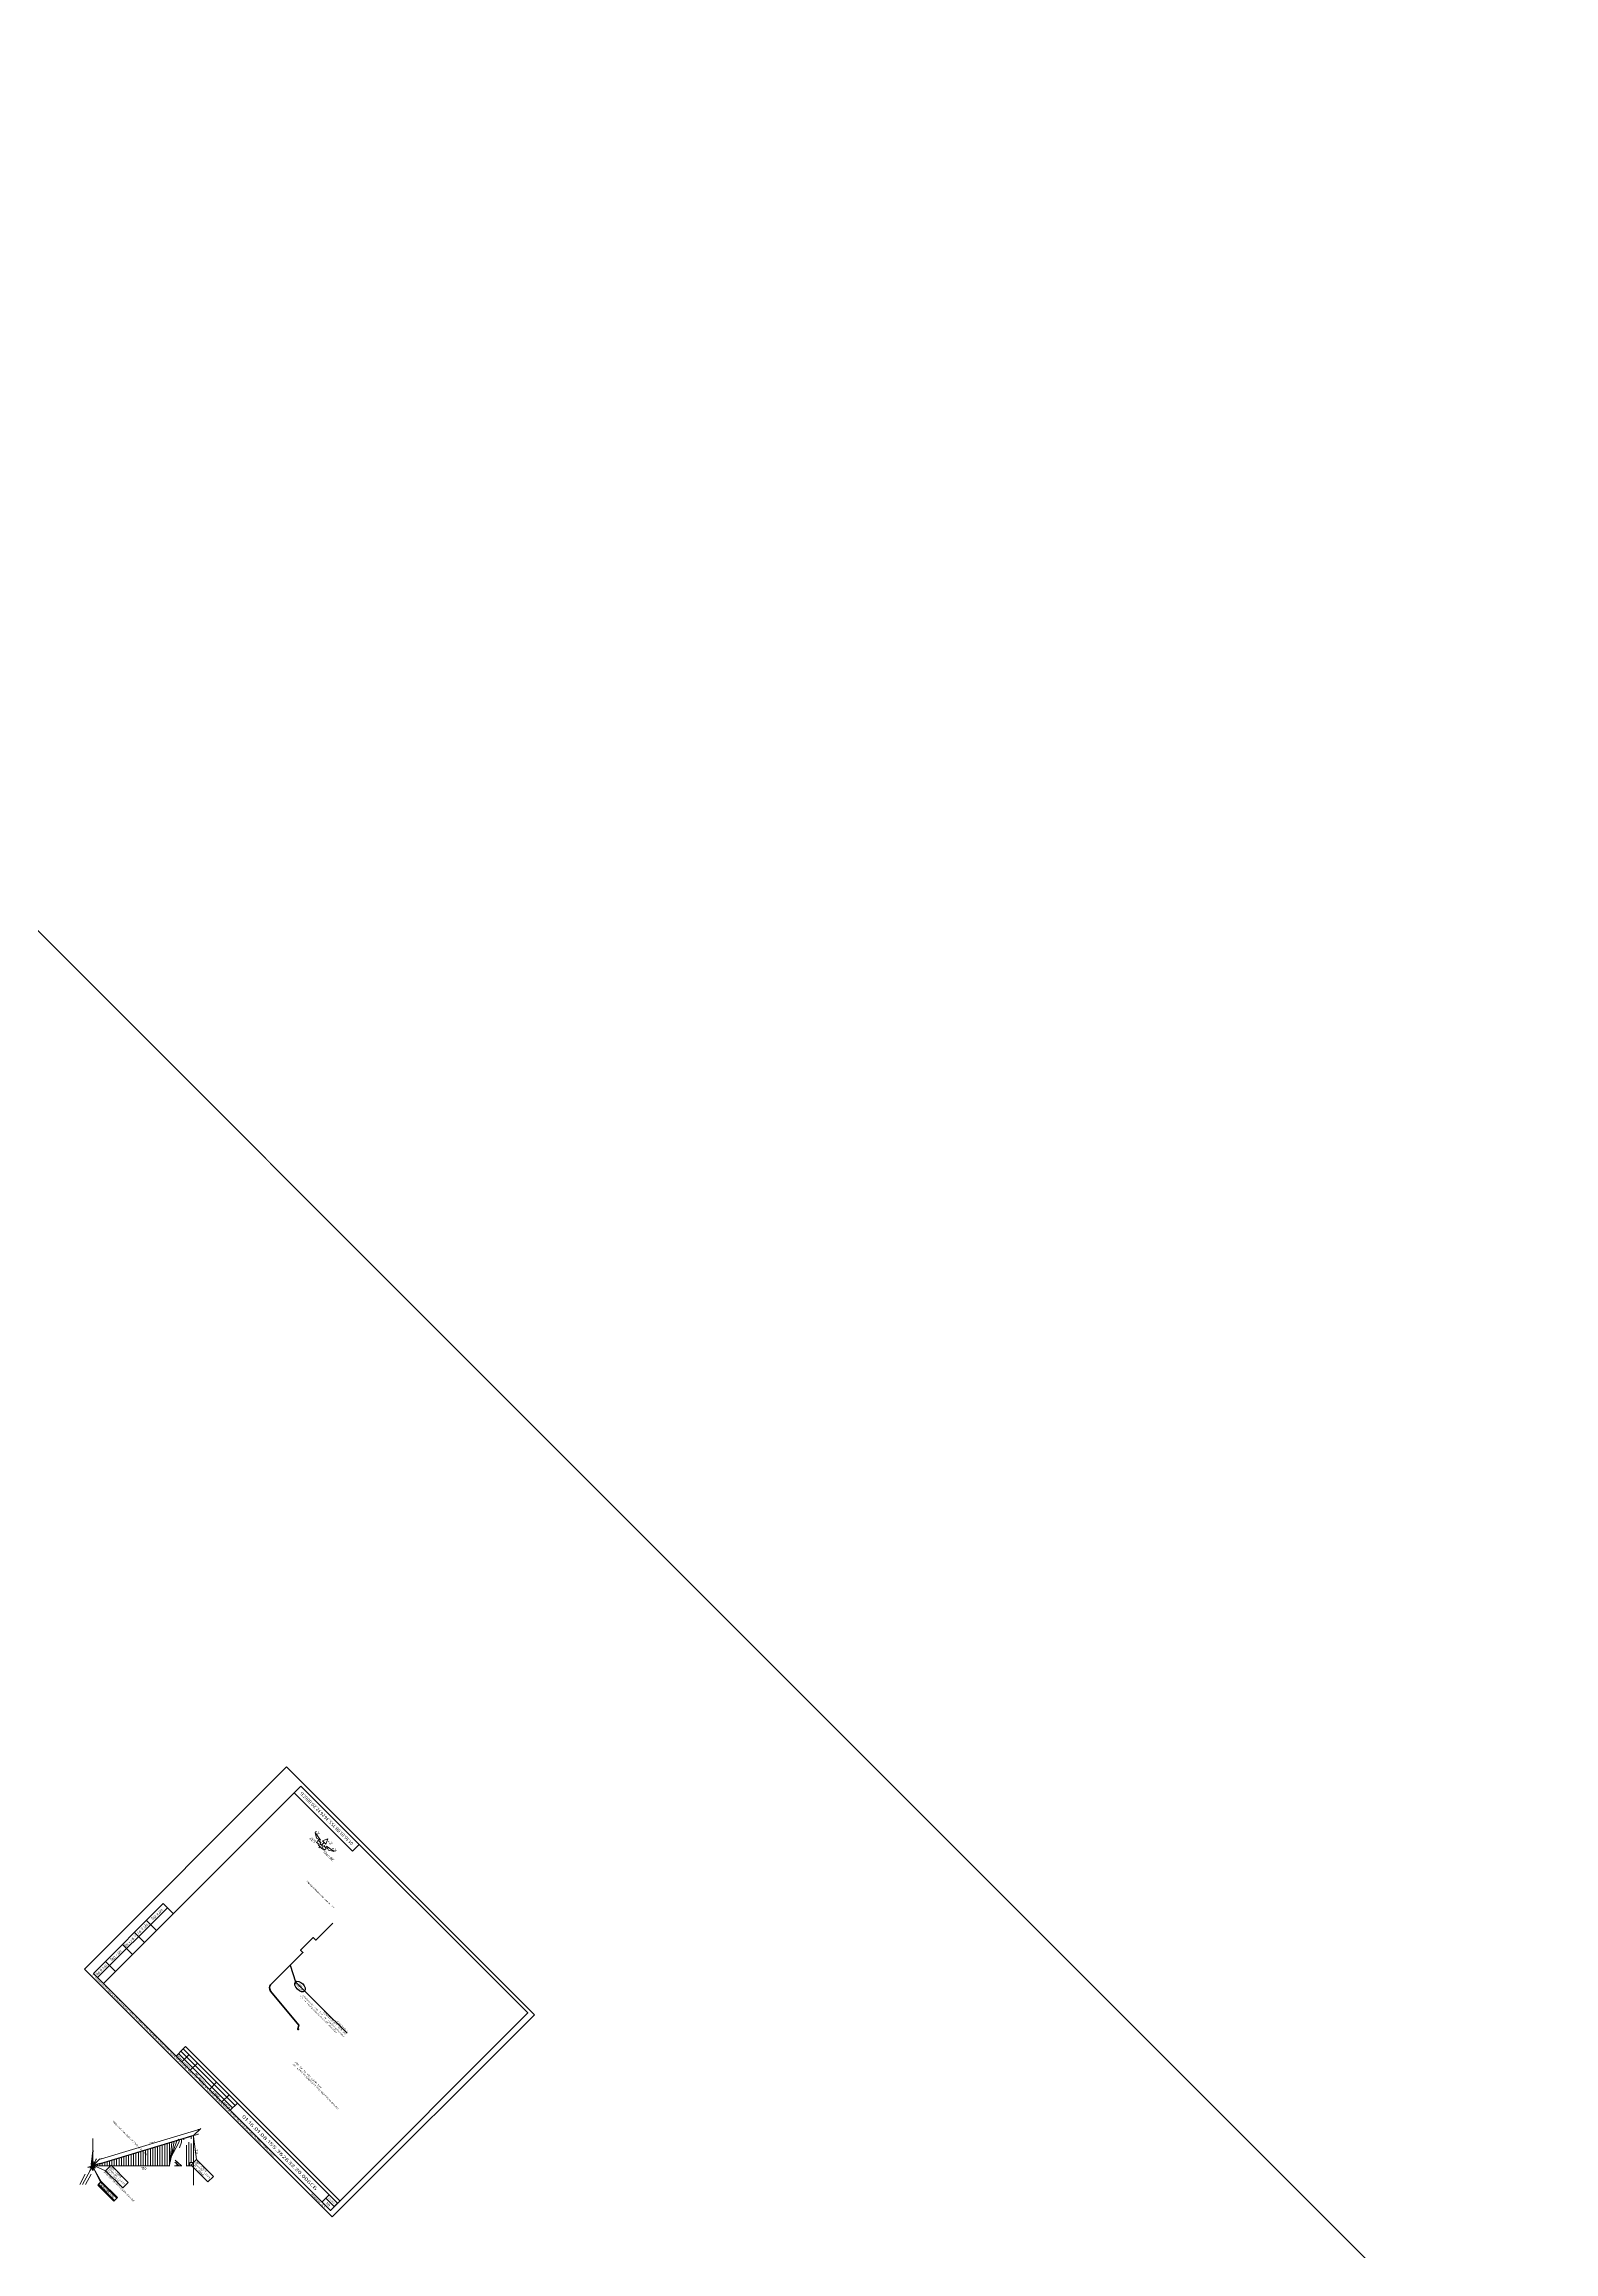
# Model space of a CAD drawing. Header units: millimetres. Extents: x -1501 to 8157, y -8271 to 1386.
# Drawn here: x 6877 to 8157, y -7181 to -5310 of the extents above; entities that cross this region are included whole.
import ezdxf
from ezdxf import colors
from ezdxf.entities.mleader import LeaderData, LeaderLine
from ezdxf.enums import TextEntityAlignment as Align
from ezdxf.math import Vec2, Vec3

# ---------------------------------------------------------------- set-up
doc = ezdxf.new("R2010")
doc.units = ezdxf.units.MM
doc.header["$MEASUREMENT"] = 0
for name, color, linetype, lineweight in [('--TEXT--', 7, 'Continuous', 25), ('OFORMLENIE', 7, 'Continuous', 25), ('подложка', 253, 'Continuous', 13), ('СН', 1, 'Continuous', 50)]:
    doc.layers.add(name, color=color, linetype=linetype, lineweight=lineweight)
doc.layers.add('непечат', color=2, linetype='Continuous', plot=False)
doc.layers.add('Построение', color=7, linetype='Continuous')
doc.styles.add('GOST 2.304', font='CS_Gost2304.shx')
doc.styles.add('GOST_2.304', font='CS_Gost2304.shx', dxfattribs={"height": 2.5})
doc.styles.add('GOST_2.304_07', font='CS_Gost2304.shx', dxfattribs={"width": 0.7})
doc.styles.add('GOST_2.304_09', font='CS_Gost2304.shx', dxfattribs={"width": 0.9})
doc.styles.add('Style-CS_Gost2304', font='CS_Gost2304.shx')
doc.styles.add('TNR_30', font='times.ttf', dxfattribs={"height": 3})

# ---------------------------------------------------------------- blocks, each defined once
blk = doc.blocks.new('TerminatorOpen_0.4')
at = {"color": 0, "linetype": 'ByBlock', "lineweight": -2}
for q in [(-1, 0.2), (-1, 0), (-1, -0.2)]:
    blk.add_line((0, 0), q, dxfattribs=at)
blk = doc.blocks.new('*U13')
at = {"layer": 'СН'}
blk.add_hatch(color=256, dxfattribs=at).paths.add_polyline_path([(0.5, 0, 1), (-0.5, 0, 1)])
blk.add_circle((0, 0), 0.5, dxfattribs=at)
blk = doc.blocks.new('_DotSmall')
at = {"color": 0, "linetype": 'ByBlock', "const_width": 0.5}
blk.add_lwpolyline([(-0.0625, 0, 1), (0.0625, 0, 1)], format="xyb", close=True, dxfattribs=at)
blk = doc.blocks.new('*U22')
at = {"color": 0, "linetype": 'ByBlock', "lineweight": -2}
blk.add_lwpolyline([(297, 420), (0, 420), (0, 0), (297, 0)], close=True, dxfattribs=at)
at = {"color": 0, "linetype": 'ByBlock', "lineweight": 50}
blk.add_lwpolyline([(20, 415), (292, 415), (292, 5), (20, 5)], close=True, dxfattribs=at)
at = {"color": 0, "linetype": 'ByBlock', "lineweight": -2, "style": 'GOST_2.304'}
blk.add_text('Формат А3', height=2.5, dxfattribs=at).set_placement((287, 2.5), align=Align.MIDDLE_RIGHT)
at = {"color": 0, "linetype": 'ByBlock', "lineweight": -2, "insert": (8, 2.5), "char_height": 2.5, "attachment_point": 4, "style": 'GOST_2.304'}
blk.add_mtext('C:\\\\Users\\\\GrigoryAO\\\\Desktop\\\\03-23-01\\\\4550.70.ВП00.008.0155.362632.20.006 ТОП-12, ТКМ-12\\\\4550.70.ВП00.008.0155.362632.20.006СБ.Л00.РЕВ0.DWG', dxfattribs=at)
at = {"color": 0, "linetype": 'ByBlock', "lineweight": -2, "style": 'TNR_30'}
blk.add_attdef('ВЕРХНИЙ_НОМЕР_ЛИСТА', text='', height=3, dxfattribs=at).set_placement((287, 410), align=Align.MIDDLE_CENTER)
blk = doc.blocks.new('ST_Left')
at = {"color": 0, "linetype": 'ByBlock', "lineweight": 50}
for p, q in [((8, 150), (8, 5)), ((20, 150), (8, 150)), ((13, 5), (13, 150)), ((8, 115), (20, 115)), ((8, 90), (20, 90)), ((20, 65), (8, 65)), ((20, 30), (8, 30)), ((8, 5), (20, 5))]:
    blk.add_line(p, q, dxfattribs=at)
at = {"color": 0, "linetype": 'ByBlock', "lineweight": -2, "style": 'GOST_2.304'}
for s, p in [('Подп. и дата', (10.5, 132.5)), ('Инв. № дубл.', (10.5, 102.5)), ('Вза м. инв. №', (10.5, 77.5)), ('Подп. и дата', (10.5, 47.5)), ('Инв. № подл.', (10.5, 17.5))]:
    blk.add_text(s, height=2.5, rotation=90, dxfattribs=at).set_placement(p, align=Align.MIDDLE_CENTER)
at = {"color": 0, "linetype": 'ByBlock', "lineweight": -2, "style": 'GOST_2.304', "flags": 8}
for tag, p in [('ДУБЛ_ДАТА', (16.5, 141.25)), ('НОМЕР_ДУБЛ', (16.5, 102.5)), ('ВЗАМ_ИНВ', (16.5, 77.5)), ('ИНВ_ДАТА', (16.5, 56.25)), ('ИНВ_НОМЕР', (16.5, 17.5))]:
    blk.add_attdef(tag, text='', height=2.5, rotation=90, dxfattribs=at).set_placement(p, align=Align.MIDDLE_CENTER)
blk = doc.blocks.new('ST_2a_dyn')
at = {"color": 0, "linetype": 'ByBlock', "lineweight": 50, "extrusion": (0, 1, 0)}
for p, q in [((-185, 15), (0, 15)), ((-185, 5), (-120, 5)), ((-185, 0), (0, 0)), ((-10, 8), (0, 8))]:
    blk.add_line(p, q, dxfattribs=at)
at = {"color": 0, "linetype": 'ByBlock', "lineweight": 50, "extrusion": (1, 0, 0)}
for p, q in [((-185, 0), (-185, 15)), ((-178, 15), (-178, 0)), ((-168, 15), (-168, 0)), ((-145, 15), (-145, 0)), ((-130, 15), (-130, 0)), ((-120, 0), (-120, 15)), ((-10, 0), (-10, 15))]:
    blk.add_line(p, q, dxfattribs=at)
at = {"color": 0, "linetype": 'ByBlock', "lineweight": -2, "extrusion": (0, 1, 0)}
blk.add_line((-185, 10), (-120, 10), dxfattribs=at)
at = {"color": 0, "linetype": 'ByBlock', "lineweight": 50}
blk.add_line((0, 15), (0, 0), dxfattribs=at)
at = {"color": 0, "linetype": 'ByBlock', "lineweight": -2, "width": 0.9}
for s, style, p in [('Изм.', 'GOST_2.304', (-181.5, 2.5)), ('№ докум.', 'GOST_2.304_09', (-156.5, 2.5))]:
    blk.add_text(s, height=2.5, dxfattribs=dict(at, style=style)).set_placement(p, align=Align.MIDDLE_CENTER)
at = {"color": 0, "linetype": 'ByBlock', "lineweight": -2, "style": 'GOST_2.304'}
for s, p in [('Лист', (-173, 2.5)), ('Подп.', (-137.5, 2.5)), ('Дата', (-125, 2.5)), ('Лист', (-5, 11.5))]:
    blk.add_text(s, height=2.5, dxfattribs=at).set_placement(p, align=Align.MIDDLE_CENTER)
at = {"color": 0, "linetype": 'ByBlock', "lineweight": -2}
for tag, height, style, flags, p in [('ИЗМ_2', 2.5, 'GOST_2.304', 12, (-181.5, 12.5)), ('ИЗМ_1', 2.5, 'GOST_2.304', 12, (-181.5, 7.5)), ('ЛИСТ_2', 2.5, 'GOST_2.304', 12, (-173, 12.5)), ('ЛИСТ_1', 2.5, 'GOST_2.304', 12, (-173, 7.5)), ('N_ДОК_2', 2.5, 'GOST_2.304_09', 12, (-156.5, 12.5)), ('N_ДОК_1', 2.5, 'GOST_2.304_09', 12, (-156.5, 7.5)), ('ШИФР', 5, 'GOST_2.304', 4, (-65, 7.5)), ('LIST', 3.5, 'GOST_2.304', 4, (-5, 4))]:
    blk.add_attdef(tag, text='', height=height, dxfattribs=dict(at, style=style, flags=flags)).set_placement(p, align=Align.MIDDLE_CENTER)
at = {"color": 0, "linetype": 'ByBlock', "lineweight": -2, "style": 'GOST_2.304_07', "width": 0.7, "flags": 12}
for tag, p in [('ДАТА_2', (-125, 12.5)), ('ДАТА_1', (-125, 7.5))]:
    blk.add_attdef(tag, text='', height=2.5, dxfattribs=at).set_placement(p, align=Align.MIDDLE_CENTER)
blk = doc.blocks.new('ST_Top')
at = {"color": 0, "linetype": 'ByBlock', "lineweight": 50}
blk.add_line((70, 0), (70, -14), dxfattribs=at)
at = {"color": 0, "linetype": 'ByBlock', "lineweight": 50, "extrusion": (0, 1, 0)}
blk.add_line((0, -14), (70, -14), dxfattribs=at)
at = {"color": 0, "linetype": 'ByBlock', "lineweight": -2, "style": 'GOST_2.304', "width": 0.7, "flags": 4}
blk.add_attdef('ШИФР', text='', height=5, rotation=180, dxfattribs=at).set_placement((35, -7), align=Align.MIDDLE_CENTER)

msp = doc.modelspace()

# ---------------------------------------------------------------- hatches: boundary and pattern name
at = {"layer": 'подложка', "extrusion": (0.287348, -0.957826, 1.38778e-16)}
h = msp.add_hatch(color=252, dxfattribs=at)
edge = h.paths.add_edge_path()
edge.add_ellipse((4666.4, 201.3), major_axis=(0.57, -1.12), ratio=0.512912, start_angle=0, end_angle=360)
at = {"layer": 'подложка', "extrusion": (1, 3.92523e-17, 1.17757e-16)}
for points in [[(-7107, 322.5), (-7108.4, 328.2), (-7109.8, 322.5)], [(-7107, 387.2), (-7108.4, 392.9), (-7109.8, 387.2)]]:
    msp.add_hatch(color=252, dxfattribs=at).paths.add_polyline_path(points)
h = msp.add_hatch(color=252, dxfattribs=at)
edge = h.paths.add_edge_path()
edge.add_arc((-7108.4, 268.8), 1, -90, 270)
h = msp.add_hatch(color=252, dxfattribs=at)
edge = h.paths.add_edge_path()
edge.add_arc((-7108.4, 306.2), 1, -90, 270)
h = msp.add_hatch(color=252, dxfattribs=at)
edge = h.paths.add_edge_path()
edge.add_arc((-7108.4, 423.3), 1, -90, 270)
at = {"layer": 'подложка', "extrusion": (0.287348, -0.957826, 1.38778e-16)}
h = msp.add_hatch(color=252, dxfattribs=at)
edge = h.paths.add_edge_path()
edge.add_ellipse((4590, 256.2), major_axis=(0.57, -1.12), ratio=0.512912, start_angle=0, end_angle=360)
at = {"layer": 'подложка', "extrusion": (0.287348, -0.957826, -2.77556e-17)}
msp.add_hatch(color=252, dxfattribs=at).paths.add_polyline_path([(4632.2, 227.3), (4627.5, 229.2), (4632.2, 224.5)])
at = {"layer": 'Построение', "linetype": 'Continuous', "lineweight": 30, "extrusion": (-1, -3.92523e-17, -1.17757e-16)}
h = msp.add_hatch(color=256, dxfattribs=at)
edge = h.paths.add_edge_path()
edge.add_arc((7108.4, 362.5), 1.99, 90, 450)
h = msp.add_hatch(color=256, dxfattribs=at)
edge = h.paths.add_edge_path()
edge.add_arc((7108.4, 348.6), 1, 90, 450)
at = {"layer": 'Построение', "linetype": 'Continuous', "lineweight": 30, "extrusion": (1, 3.92523e-17, 1.17757e-16)}
h = msp.add_hatch(color=256, dxfattribs=at)
edge = h.paths.add_edge_path()
edge.add_arc((-7108.4, 376.5), 1, -90, 270)

# ---------------------------------------------------------------- linework, layer by layer
at = {"layer": '--TEXT--', "extrusion": (-0.57735, -0.57735, 0.57735)}
msp.add_line((6916.8, -7107.2, 423.5), (6918.2, -7095.2, 436.8), dxfattribs=at)
msp.add_circle((9934.9, 168.2), 5.51, dxfattribs=at)
at = {"layer": 'OFORMLENIE', "extrusion": (-0.57735, -0.57735, 0.57735)}
for q in [(6994.6, -7009.1, -14.5), (7127.5, -7137.9, -10.4)]:
    msp.add_line((6996.7, -7007.1, -10.4), q, dxfattribs=at)
at = {"layer": 'непечат', "color": 3, "extrusion": (-0.57735, -0.57735, 0.57735)}
msp.add_lwpolyline([(-1387.9, 992.3), (10962.3, 992.3), (10962.3, -1271.9), (-1387.9, -1271.9)], close=True, dxfattribs=at)
at = {"layer": 'подложка', "color": 252, "extrusion": (-0.57735, -0.57735, 0.57735)}
for p, q in [((7111.8, -6836.6, 266.8), (7107.3, -6834.3, 264.6)), ((7111.8, -6836.6, 266.8), (7109.3, -6831.6, 269.3)), ((7109.5, -6838.9, 262.2), (7110.7, -6837.7, 264.5)), ((7111.8, -6836.6, 266.8), (7114.2, -6834.2, 271.5)), ((7111.8, -6836.6, 266.8), (7114.1, -6841.1, 264.6)), ((7111.8, -6836.6, 266.8), (7116.8, -6839.1, 269.3)), ((6983.7, -7103.5, 202.2), (6989.2, -7087, 196.7)), ((6983.9, -7101.9, 204), (6991.2, -7088.1, 196.7)), ((6991.4, -7093.2, 198.5), (6993.2, -7088.2, 196.7)), ((7003.3, -7083.4, 188), (7006, -7103, 171)), ((7003.4, -7108.4, 188.7), (7003.4, -7082.7, 188.7)), ((6983.4, -7108.4, 196.7), (6917.9, -7108.4, 196.7)), ((6918, -7107.8, 424.1), (6928.7, -7112.5, 430.1)), ((6918.7, -7110.2, 406.8), (6924.6, -7122.3, 400.5)), ((6918.7, -7110.2, 406.8), (6924.6, -7122.3, 400.5)), ((6919, -7110.5, 361.6), (6925.2, -7121.6, 356.7)), ((6919, -7110.5, 361.6), (6925.2, -7121.6, 356.7)), ((6987.2, -7108.4, 196.7), (6993.6, -7108.4, 196.7)), ((6991.2, -7108.4, 196.7), (6987.5, -7105.1, 200.3)), ((6993.2, -7108.4, 196.7), (6987.7, -7103.5, 202.2)), ((6989.2, -7108.4, 196.7), (6989.2, -7104.9, 196.7)), ((6997.1, -7108.4, 196.7), (7003.4, -7108.4, 196.7))]:
    msp.add_line(p, q, dxfattribs=at)
at = {"layer": 'подложка', "color": 252, "extrusion": (-0.287348, 0.957826, -8.32667e-17)}
for p, q in [((7003.4, -7082.7, 196.7), (6917.9, -7108.4, 196.7)), ((6917.9, -7108.4, 196.7), (6917.9, -7108.4, 260.8))]:
    msp.add_line(p, q, dxfattribs=at)
at = {"layer": 'подложка', "color": 252, "extrusion": (-1, 5.55112e-17, -5.55112e-17)}
for p, q in [((6917.9, -7108.4, 260.8), (6917.9, -7085.1, 260.8)), ((6917.9, -7108.4, 423.3), (6917.9, -7085.1, 423.3)), ((6917.9, -7086.4, 263.3), (6917.9, -7086.4, 420.8)), ((6917.9, -7108.4, 372.5), (6917.9, -7092.1, 372.5)), ((6917.9, -7108.4, 423.3), (6917.9, -7092.1, 423.3)), ((6917.9, -7108.4, 354.6), (6917.9, -7092.1, 354.6)), ((6917.9, -7108.4, 370.5), (6917.9, -7092.1, 370.5)), ((6917.9, -7108.4, 306.2), (6917.9, -7092.1, 306.2)), ((6917.9, -7108.4, 352.6), (6917.9, -7092.1, 352.6)), ((6917.9, -7108.4, 260.8), (6917.9, -7092.1, 260.8)), ((6917.9, -7108.4, 306.2), (6917.9, -7092.1, 306.2)), ((6917.9, -7093.4, 375), (6917.9, -7093.4, 420.8)), ((6917.9, -7093.4, 357.1), (6917.9, -7093.4, 368)), ((6917.9, -7093.4, 308.7), (6917.9, -7093.4, 350.1)), ((6917.9, -7093.4, 263.3), (6917.9, -7093.4, 303.7)), ((6917.9, -7108.4, 407.7), (6917.9, -7099.1, 407.7)), ((6917.9, -7108.4, 423.3), (6917.9, -7099.1, 423.3)), ((6917.9, -7100.4, 410.2), (6917.9, -7100.4, 420.8)), ((7003.4, -7108.4, 188.7), (7003.4, -7124.6, 188.7)), ((7003.4, -7108.4, 196.7), (7003.4, -7124.6, 196.7)), ((7003.4, -7123.4, 191.2), (7003.4, -7123.4, 194.2))]:
    msp.add_line(p, q, dxfattribs=at)
at = {"layer": 'подложка', "color": 252, "extrusion": (0.558827, 0.167648, 0.812162)}
for p, q in [((6997.2, -7084.6, 198.8), (6924.1, -7106.5, 253.7)), ((6997.2, -7084.6, 203.8), (6924.1, -7106.5, 258.7))]:
    msp.add_line(p, q, dxfattribs=at)
at = {"layer": 'подложка', "color": 252, "extrusion": (0.441626, -0.863548, 0.243416)}
for p, q in [((6925.3, -7102.3, 268.9), (7007, -7077.8, 207.6)), ((7003.4, -7082.7, 196.7), (7009.5, -7076.7, 207.2)), ((6917.9, -7108.4, 260.8), (6923.9, -7102.3, 271.3))]:
    msp.add_line(p, q, dxfattribs=at)
at = {"layer": 'подложка', "color": 252}
for p, q in [((6970.8, -7108.4, 196.7), (6970.8, -7092.5, 196.7)), ((6972.3, -7092.1, 196.7), (6972.3, -7092.1, 214.1)), ((6972.3, -7092.1, 214.1), (6972.3, -7092.1, 215.5)), ((6972.9, -7108.4, 196.7), (6972.9, -7091.9, 196.7)), ((6974.3, -7091.5, 196.7), (6974.3, -7091.5, 212.9)), ((6974.3, -7091.5, 212.9), (6974.3, -7091.5, 214.1)), ((6974.9, -7108.4, 196.7), (6974.9, -7091.3, 196.7)), ((6976.2, -7090.9, 196.7), (6976.2, -7090.9, 211.6)), ((6976.2, -7090.9, 211.6), (6976.2, -7090.9, 212.6)), ((6976.9, -7108.4, 196.7), (6976.9, -7090.7, 196.7)), ((6978.2, -7090.3, 196.7), (6978.2, -7090.3, 210.3)), ((6978.2, -7090.3, 210.3), (6978.2, -7090.3, 211.2)), ((6979, -7108.4, 196.7), (6979, -7090.1, 196.7)), ((6980.1, -7089.7, 196.7), (6980.1, -7089.7, 207.5)), ((6980.1, -7089.7, 207.5), (6980.1, -7089.7, 209.7)), ((6981, -7108.4, 196.7), (6981, -7089.4, 196.7)), ((6982, -7089.1, 196.7), (6982, -7089.1, 206.3)), ((6982, -7089.1, 206.3), (6982, -7089.1, 208.2)), ((6983.1, -7108.4, 196.7), (6983.1, -7088.8, 196.7)), ((6983.3, -7106.8, 198.5), (6985.1, -7088.2, 196.7)), ((6983.5, -7105.1, 200.3), (6987.1, -7087.6, 196.7)), ((6984, -7088.6, 196.7), (6984, -7088.6, 205.2)), ((6984, -7088.6, 205.2), (6984, -7088.6, 206.8)), ((6985.9, -7088, 196.7), (6985.9, -7088, 204.6)), ((6985.9, -7088, 204.6), (6985.9, -7088, 205.3)), ((6987.9, -7087.4, 196.7), (6987.9, -7087.4, 203.8)), ((6989.8, -7086.8, 196.7), (6990.8, -7085.8, 201.5)), ((6991.2, -7088.1, 196.7), (6991.2, -7086.4, 196.7)), ((6991.8, -7086.2, 196.7), (6991.8, -7086.2, 200.9)), ((6993.2, -7088.2, 196.7), (6993.2, -7085.8, 196.7)), ((6993.7, -7085.6, 196.7), (6993.7, -7085.6, 199.5)), ((6995.3, -7086.3, 196.7), (6995.3, -7085.2, 196.7)), ((6995.6, -7085.1, 196.7), (6995.6, -7085.1, 198)), ((6997.3, -7105.8, 196.7), (6997.3, -7090.7, 196.7)), ((6999.4, -7084.3, 196.7), (6999.4, -7083.9, 196.7)), ((6999.4, -7103.8, 196.7), (6999.4, -7088.3, 196.7)), ((6999.5, -7083.9, 196.7), (6999.5, -7083.9, 197.1)), ((7001.4, -7085.3, 196.7), (7001.4, -7083.3, 196.7)), ((7001.4, -7101.8, 196.7), (7001.4, -7089.3, 196.7)), ((7003.4, -7082.7, 196.7), (7003.4, -7108.4, 196.7)), ((7003.4, -7082.7, 196.7), (7003.4, -7108.4, 196.7)), ((6919.8, -7107.8, 199.7), (6919.8, -7107.8, 255.3)), ((6919.9, -7108.4, 196.7), (6919.9, -7107.8, 196.7)), ((6921.8, -7107.2, 196.7), (6921.8, -7107.2, 253.5)), ((6921.9, -7108.4, 196.7), (6921.9, -7107.2, 196.7)), ((6923.7, -7106.6, 196.7), (6923.7, -7106.6, 253.6)), ((6924, -7108.4, 196.7), (6924, -7106.6, 196.7)), ((6925.7, -7106.1, 196.7), (6925.7, -7106.1, 250.5)), ((6926, -7108.4, 196.7), (6926, -7105.9, 196.7)), ((6927.6, -7105.5, 196.7), (6927.6, -7105.5, 249.1)), ((6928.1, -7108.4, 196.7), (6928.1, -7105.3, 196.7)), ((6929.5, -7104.9, 196.7), (6929.5, -7104.9, 247.6)), ((6930.1, -7108.4, 196.7), (6930.1, -7104.7, 196.7)), ((6931.5, -7104.3, 196.7), (6931.5, -7104.3, 246.1)), ((6932.1, -7108.4, 196.7), (6932.1, -7104.1, 196.7)), ((6933.4, -7103.7, 196.7), (6933.4, -7103.7, 244.7)), ((6934.2, -7108.4, 196.7), (6934.2, -7103.5, 196.7)), ((6935.4, -7103.1, 196.7), (6935.4, -7103.1, 243.2)), ((6936.2, -7108.4, 196.7), (6936.2, -7102.9, 196.7)), ((6937.3, -7102.6, 196.7), (6937.3, -7102.6, 241.8)), ((6938.2, -7108.4, 196.7), (6938.2, -7102.3, 196.7)), ((6939.3, -7102, 196.7), (6939.3, -7102, 240.3)), ((6940.3, -7108.4, 196.7), (6940.3, -7101.7, 196.7)), ((6941.2, -7101.4, 196.7), (6941.2, -7101.4, 238.9)), ((6942.3, -7108.4, 196.7), (6942.3, -7101.1, 196.7)), ((6943.2, -7100.8, 196.7), (6943.2, -7100.8, 237.4)), ((6944.4, -7108.4, 196.7), (6944.4, -7100.4, 196.7)), ((6945.1, -7100.2, 196.7), (6945.1, -7100.2, 235.9)), ((6946.4, -7108.4, 196.7), (6946.4, -7099.8, 196.7)), ((6947, -7099.6, 196.7), (6947, -7099.6, 234.5)), ((6948.4, -7108.4, 196.7), (6948.4, -7099.2, 196.7)), ((6949, -7099.1, 196.7), (6949, -7099.1, 233)), ((6950.5, -7108.4, 196.7), (6950.5, -7098.6, 196.7)), ((6950.9, -7098.5, 196.7), (6950.9, -7098.5, 231.6)), ((6952.5, -7108.4, 196.7), (6952.5, -7098, 196.7)), ((6952.9, -7097.9, 196.7), (6952.9, -7097.9, 230.1)), ((6954.5, -7108.4, 196.7), (6954.5, -7097.4, 196.7)), ((6954.8, -7097.3, 196.7), (6954.8, -7097.3, 228.7)), ((6956.6, -7108.4, 196.7), (6956.6, -7096.8, 196.7)), ((6956.8, -7096.7, 196.7), (6956.8, -7096.7, 227.2)), ((6958.6, -7108.4, 196.7), (6958.6, -7096.2, 196.7)), ((6958.7, -7096.1, 196.7), (6958.7, -7096.1, 225.7)), ((6960.7, -7095.6, 196.7), (6960.7, -7095.6, 224.3)), ((6960.7, -7108.4, 196.7), (6960.7, -7095.6, 196.7)), ((6962.6, -7095, 196.7), (6962.6, -7095, 222.8)), ((6962.7, -7108.4, 196.7), (6962.7, -7094.9, 196.7)), ((6964.5, -7094.4, 196.7), (6964.5, -7094.4, 221.4)), ((6964.7, -7108.4, 196.7), (6964.7, -7094.3, 196.7)), ((6966.5, -7093.8, 196.7), (6966.5, -7093.8, 219.9)), ((6966.8, -7108.4, 196.7), (6966.8, -7093.7, 196.7)), ((6968.4, -7093.2, 196.7), (6968.4, -7093.2, 218.4)), ((6968.8, -7108.4, 196.7), (6968.8, -7093.1, 196.7)), ((6970.4, -7092.6, 196.7), (6970.4, -7092.6, 215.4)), ((6970.4, -7092.6, 215.4), (6970.4, -7092.6, 217)), ((6993.2, -7108.4, 196.7), (6987.7, -7103.5, 202.2)), ((6997.3, -7108.4, 196.7), (6997.3, -7105.8, 196.7)), ((6999.4, -7108.4, 196.7), (6999.4, -7103.8, 196.7)), ((7003.4, -7105.4, 196.7), (7000.4, -7105.4, 196.7)), ((7000.4, -7105.4, 196.7), (7000.4, -7108.4, 196.7)), ((7000.4, -7108.4, 196.7), (7003.4, -7108.4, 196.7)), ((7001.4, -7105.4, 196.7), (7001.4, -7101.8, 196.7)), ((7003.4, -7108.4, 196.7), (7003.4, -7105.4, 196.7)), ((6911.6, -7115.4, 431.3), (6906.9, -7124.2, 431.3)), ((6914.1, -7115.4, 431.3), (6909.4, -7124.2, 431.3)), ((6916.5, -7115.4, 431.3), (6911.8, -7124.2, 431.3))]:
    msp.add_line(p, q, dxfattribs=at)
at = {"layer": 'подложка', "color": 252, "extrusion": (0.287348, -0.957826, 4.19109e-15)}
for p, q in [((6999.7, -7083.8, 201.8), (6998.4, -7084.2, 203)), ((7001.1, -7083.4, 200.6), (6999.7, -7083.8, 201.8)), ((7002.4, -7083, 199.3), (7001.1, -7083.4, 200.6)), ((7003.6, -7082.7, 197.8), (7002.4, -7083, 199.3)), ((7004.7, -7082.3, 196.3), (7003.6, -7082.7, 197.8)), ((7005.7, -7082.1, 194.6), (7004.7, -7082.3, 196.3)), ((7006.5, -7081.8, 192.7), (7005.7, -7082.1, 194.6)), ((7007.1, -7081.6, 190.8), (7006.5, -7081.8, 192.7)), ((7007.5, -7081.5, 188.7), (7007.1, -7081.6, 190.8))]:
    msp.add_line(p, q, dxfattribs=at)
at = {"layer": 'подложка', "color": 252, "extrusion": (0.287348, -0.957826, 7.21645e-16)}
for p, q in [((6914.2, -7109.5, 266.8), (6913.8, -7109.6, 268.8)), ((6914.8, -7109.3, 264.8), (6914.2, -7109.5, 266.8)), ((6915.6, -7109.1, 263), (6914.8, -7109.3, 264.8)), ((6916.6, -7108.8, 261.2), (6915.6, -7109.1, 263)), ((6917.7, -7108.4, 259.7), (6916.6, -7108.8, 261.2)), ((6918.9, -7108.1, 258.2), (6917.7, -7108.4, 259.7)), ((6920.2, -7107.7, 256.9), (6918.9, -7108.1, 258.2)), ((6921.6, -7107.3, 255.7), (6920.2, -7107.7, 256.9)), ((6922.9, -7106.9, 254.6), (6921.6, -7107.3, 255.7))]:
    msp.add_line(p, q, dxfattribs=at)
at = {"layer": 'подложка', "color": 252, "extrusion": (-0.880278, 0.474458, 2.48412e-14)}
for p, q in [((6916.5, -7110.9, 432.1), (6915.9, -7112.1, 433.7)), ((6917.2, -7109.7, 431), (6916.5, -7110.9, 432.1)), ((6918, -7108.2, 430.2), (6917.2, -7109.7, 431)), ((6919, -7106.4, 429.2), (6918, -7108.2, 430.2)), ((6919.9, -7104.7, 427.7), (6919, -7106.4, 429.2)), ((6920.6, -7103.2, 425.7), (6919.9, -7104.7, 427.7)), ((6921.2, -7102.3, 423.3), (6920.6, -7103.2, 425.7)), ((6915.1, -7113.5, 435.3), (6914.1, -7115.4, 436.6)), ((6915.9, -7112.1, 433.7), (6915.1, -7113.5, 435.3))]:
    msp.add_line(p, q, dxfattribs=at)
at = {"layer": 'подложка', "color": 252, "extrusion": (1, -5.55112e-17, 5.55112e-17)}
for p, q in [((6917.9, -7105.6, 268.8), (6917.9, -7105.6, 306.2)), ((6917.9, -7105.6, 306.2), (6917.9, -7105.6, 348.6)), ((6917.9, -7105.6, 376.5), (6917.9, -7105.6, 423.3)), ((6917.9, -7111.2, 268.8), (6917.9, -7111.2, 306.2)), ((6917.9, -7111.2, 306.2), (6917.9, -7111.2, 348.6)), ((6917.9, -7111.2, 376.5), (6917.9, -7111.2, 423.3))]:
    msp.add_line(p, q, dxfattribs=at)
at = {"layer": 'подложка', "color": 252, "extrusion": (0.287348, -0.957826, 8.32667e-17)}
for p, q in [((6917.9, -7108.4, 196.7), (6920.7, -7107.5, 196.7)), ((6920.7, -7107.5, 199.7), (6917.9, -7108.4, 199.7)), ((6917.9, -7108.4, 199.7), (6917.9, -7108.4, 196.7)), ((6920.7, -7107.5, 196.7), (6920.7, -7107.5, 199.7))]:
    msp.add_line(p, q, dxfattribs=at)
at = {"layer": 'подложка', "color": 252, "extrusion": (-5.55112e-17, -1, 5.55112e-17)}
msp.add_line((6917.9, -7108.4, 196.7), (6917.9, -7108.4, 260.8), dxfattribs=at)
at = {"layer": 'подложка', "color": 252, "extrusion": (0.287348, -0.957826, 1.41553e-15)}
for p, q in [((6922.6, -7107, 261), (6921.6, -7107.3, 265)), ((6921.6, -7107.3, 265), (6921.9, -7107.2, 268.8)), ((6925.2, -7106.2, 257.8), (6922.6, -7107, 261))]:
    msp.add_line(p, q, dxfattribs=at)
at = {"layer": 'подложка', "color": 252, "extrusion": (0.880278, -0.474458, 5.55112e-15)}
for p, q in [((6915.5, -7112.9, 428.3), (6914.1, -7115.4, 426)), ((6914.6, -7114.5, 423.3), (6915.8, -7112.3, 425.4)), ((6915.8, -7112.3, 425.4), (6915.5, -7112.9, 428.3))]:
    msp.add_line(p, q, dxfattribs=at)
at = {"layer": 'подложка', "color": 252, "extrusion": (1, -5.55112e-17, 5.55112e-17), "elevation": 6917.9, "flags": 128}
for points in [[(-7107.1, 323.2), (-7108.4, 328.2), (-7109.8, 322.5), (-7107, 322.5)], [(-7107, 322.5), (-7108.4, 328.2), (-7109.8, 322.5), (-7107.4, 322.5)], [(-7107.1, 388), (-7108.4, 392.9), (-7109.8, 387.2), (-7107, 387.2)], [(-7107, 387.2), (-7108.4, 392.9), (-7109.8, 387.2), (-7107.4, 387.2)]]:
    msp.add_lwpolyline(points, dxfattribs=at)
at = {"layer": 'подложка', "color": 252, "extrusion": (0.287348, -0.957826, 8.32667e-17), "elevation": 8796.4, "flags": 128}
for points in [[(4631.6, 227.6), (4627.5, 229.2), (4632.2, 224.5), (4632.2, 227.3)], [(4632.2, 227.3), (4627.5, 229.2), (4632.2, 224.5), (4632.2, 226.9)]]:
    msp.add_lwpolyline(points, dxfattribs=at)
at = {"layer": 'подложка', "color": 252, "extrusion": (0.880278, -0.474458, 5.55112e-17)}
msp.add_arc((-2983.1, 423.3, 9462.3), 7.97, 360, 90, dxfattribs=at)
at = {"layer": 'подложка', "color": 252, "extrusion": (-0.57735, -0.57735, 0.57735)}
msp.add_ellipse((7111.8, -6836.6, 266.8), major_axis=(-3.54, 3.54), ratio=0.57735, start_param=5.105088, end_param=10.602875, dxfattribs=at)
at = {"layer": 'подложка', "color": 252, "extrusion": (1, -5.55112e-17, 5.55112e-17)}
for points in [[(-7107, 322.5, 6917.9), (-7108.4, 328.2, 6917.9), (-7109.8, 322.5, 6917.9)], [(-7107, 387.2, 6917.9), (-7108.4, 392.9, 6917.9), (-7109.8, 387.2, 6917.9)]]:
    msp.add_solid(points, dxfattribs=at)
at = {"layer": 'подложка', "color": 252, "extrusion": (-0.287348, 0.957826, -2.77556e-17)}
msp.add_solid([(-4632.2, 227.3, -8796.4), (-4627.5, 229.2, -8796.4), (-4632.2, 224.5, -8796.4)], dxfattribs=at)
at = {"layer": 'подложка', "color": 252}
for points in [[(7106.4, -6825.7, 272.3), (7111, -6832.4, 270.2), (7107.7, -6830.7, 268.5)], [(7117.2, -6831.2, 277.6), (7112.7, -6832.8, 271.5), (7115.6, -6835.6, 271.5)], [(7122.7, -6842, 272.3), (7116, -6837.4, 270.2), (7117.7, -6840.7, 268.5)], [(6917.9, -7107, 322.5), (6917.9, -7108.4, 328.2), (6917.9, -7109.8, 322.5)], [(6917.9, -7107, 387.2), (6917.9, -7108.4, 392.9), (6917.9, -7109.8, 387.2)], [(6933.5, -7107.7, 439.6), (6948.1, -7122.4, 439.6), (6943.4, -7127.1, 430.1), (6928.7, -7112.5, 430.1)], [(6964.5, -7094.4, 227.3), (6960, -7095.8, 229.2), (6964.5, -7094.4, 224.5)], [(7006, -7103, 171.1), (7020.3, -7117.3, 171.1), (7015.6, -7122, 161.6), (7001.3, -7107.7, 161.6)], [(6924.7, -7122.2, 400.7), (6938.3, -7135.8, 400.7), (6935.8, -7138.3, 395.8), (6922.2, -7124.7, 395.8)], [(6925.2, -7121.5, 356.7), (6938.9, -7135.2, 356.7), (6936.4, -7137.7, 351.8), (6922.7, -7124, 351.8)]]:
    msp.add_3dface(points, dxfattribs=at)
at = {"layer": 'Построение', "linetype": 'Continuous', "lineweight": 30}
for p, q in [((6997.2, -7084.6, 201.3), (6924.1, -7106.5, 256.2)), ((6917.9, -7108.4, 268.8), (6917.9, -7108.4, 306.2)), ((6917.9, -7108.4, 306.2), (6917.9, -7108.4, 348.6)), ((6917.9, -7108.4, 376.5), (6917.9, -7108.4, 423.3))]:
    msp.add_line(p, q, dxfattribs=at)
at = {"layer": 'Построение', "linetype": 'Continuous', "lineweight": 30, "extrusion": (-5.55112e-17, 0, -1)}
msp.add_line((6920.4, -7109.9, 407.7), (6915.4, -7109.9, 407.7), dxfattribs=at)
at = {"layer": 'Построение', "linetype": 'Continuous', "lineweight": 30, "extrusion": (-1, 5.55112e-17, -5.55112e-17)}
for p, q in [((6917.9, -7104.4, 355.6), (6917.9, -7112.4, 369.5)), ((6917.9, -7108.6, 370.3), (6917.9, -7108.1, 370.8)), ((6917.9, -7108.1, 370.3), (6917.9, -7108.6, 370.8)), ((6917.9, -7108.6, 352.3), (6917.9, -7108.1, 352.8)), ((6917.9, -7108.1, 352.3), (6917.9, -7108.6, 352.8))]:
    msp.add_line(p, q, dxfattribs=at)
at = {"layer": 'Построение', "linetype": 'Continuous', "lineweight": 30, "extrusion": (1, -5.55112e-17, 5.55112e-17)}
for p, q in [((6917.9, -7104.4, 352.6), (6917.9, -7104.4, 350.6)), ((6917.9, -7104.4, 350.6), (6917.9, -7104.4, 348.6)), ((6917.9, -7104.4, 370.5), (6917.9, -7104.4, 368.5)), ((6917.9, -7104.4, 354.6), (6917.9, -7104.4, 356.6)), ((6917.9, -7104.4, 368.5), (6917.9, -7104.4, 356.6)), ((6917.9, -7104.4, 372.5), (6917.9, -7104.4, 374.5)), ((6917.9, -7104.4, 374.5), (6917.9, -7104.4, 376.5)), ((6917.9, -7112.4, 352.6), (6917.9, -7112.4, 350.6)), ((6917.9, -7112.4, 350.6), (6917.9, -7112.4, 348.6)), ((6917.9, -7112.4, 370.5), (6917.9, -7112.4, 368.5)), ((6917.9, -7112.4, 354.6), (6917.9, -7112.4, 356.6)), ((6917.9, -7112.4, 368.5), (6917.9, -7112.4, 356.6)), ((6917.9, -7112.4, 372.5), (6917.9, -7112.4, 374.5)), ((6917.9, -7112.4, 374.5), (6917.9, -7112.4, 376.5))]:
    msp.add_line(p, q, dxfattribs=at)
at = {"layer": 'Построение', "linetype": 'Continuous', "lineweight": 30, "extrusion": (-1, 5.55112e-17, -5.55112e-17), "elevation": -6917.9, "flags": 128}
msp.add_lwpolyline([(7105.4, 351.6), (7107.4, 348.6), (7109.4, 348.6), (7111.4, 351.6)], dxfattribs=at)
at = {"layer": 'Построение', "linetype": 'Continuous', "lineweight": 30, "extrusion": (1, -5.55112e-17, 5.55112e-17), "elevation": 6917.9, "flags": 128}
msp.add_lwpolyline([(-7105.4, 373.5), (-7107.4, 376.5), (-7109.4, 376.5), (-7111.4, 373.5)], dxfattribs=at)
at = {"layer": 'Построение', "linetype": 'Continuous', "lineweight": 30, "extrusion": (0.287348, -0.957826, 1.38778e-16)}
msp.add_arc((4657.3, 188.7, 8796.4), 15.5, 0.002, 54.308, dxfattribs=at)
at = {"layer": 'Построение', "linetype": 'Continuous', "lineweight": 30, "extrusion": (-0.287348, 0.957826, -1.11022e-16)}
msp.add_arc((-4599.1, 268.8, -8796.4), 15.5, 305.6943, 0.0003, dxfattribs=at)
at = {"layer": 'Построение', "linetype": 'Continuous', "lineweight": 30}
msp.add_ellipse((6917.9, -7112.4, 407.7), major_axis=(0, -5.5), ratio=0.363636, start_param=1.942965, end_param=4.34022, dxfattribs=at)
for points in [[(6917.9, -7104.4, 352.6), (6917.9, -7104.4, 351.6), (6917.9, -7112.4, 351.6), (6917.9, -7112.4, 352.6)], [(6917.9, -7104.4, 354.6), (6917.9, -7104.4, 355.6), (6917.9, -7112.4, 355.6), (6917.9, -7112.4, 354.6)], [(6917.9, -7104.4, 369.5), (6917.9, -7104.4, 370.5), (6917.9, -7112.4, 370.5), (6917.9, -7112.4, 369.5)], [(6917.9, -7104.4, 372.5), (6917.9, -7104.4, 373.5), (6917.9, -7112.4, 373.5), (6917.9, -7112.4, 372.5)], [(6917.9, -7109.9, 352.6), (6917.9, -7109.9, 354.6), (6917.9, -7106.9, 354.6), (6917.9, -7106.9, 352.6)], [(6917.9, -7109.9, 370.5), (6917.9, -7109.9, 372.5), (6917.9, -7106.9, 372.5), (6917.9, -7106.9, 370.5)]]:
    msp.add_3dface(points, dxfattribs=at)
at = {"layer": 'СН', "extrusion": (-0.57735, -0.57735, 0.57735)}
msp.add_lwpolyline([(9916.5, 268.2), (9916.5, 232.8), (9913.5, 232.8), (9913.5, 206.4), (9916.3, 206.4), (9916.3, 139.3, 0.295916), (9920, 132.9), (9957.3, 126.6), (9959, 121.8)], format="xyb", dxfattribs=at)

# ---------------------------------------------------------------- block references
at = {"layer": 'OFORMLENIE', "extrusion": (-0.57735, -0.57735, 0.57735)}
for name in ['*U22', 'ST_Left']:
    msp.add_blockref(name, (9795.2, -37.7), dxfattribs=at)
ref = msp.add_blockref('ST_Top', (9815.2, 377.3), dxfattribs=at)
ref.add_attrib('ШИФР', '01.16.01.08.155.362632.20.006СБ', dxfattribs={"layer": '0', "color": 0, "linetype": 'ByBlock', "lineweight": -2, "extrusion": (-0.57735, -0.57735, 0.57735), "height": 5, "rotation": 180, "style": 'GOST_2.304', "width": 0.7}).set_placement((9850.2, 370.3), align=Align.MIDDLE_CENTER)
ref = msp.add_blockref('ST_2a_dyn', (10087.2, -32.7), dxfattribs=at)
ref.add_attrib('LIST', '18', dxfattribs={"layer": '0', "color": 0, "linetype": 'ByBlock', "lineweight": -2, "extrusion": (-0.57735, -0.57735, 0.57735), "height": 3.5, "style": 'GOST_2.304'}).set_placement((10082.2, -28.7), align=Align.MIDDLE_CENTER)
ref.add_attrib('ШИФР', '01.16.01.08.155.362632.20.006СБ', dxfattribs={"layer": '0', "color": 0, "linetype": 'ByBlock', "lineweight": -2, "extrusion": (-0.57735, -0.57735, 0.57735), "height": 5, "style": 'GOST_2.304'}).set_placement((10022.2, -25.2), align=Align.MIDDLE_CENTER)
at = {"layer": 'подложка', "color": 252, "extrusion": (-1, 5.55112e-17, -5.55112e-17), "xscale": 2.5, "yscale": 2.5, "zscale": 2.5}
for p, rotation in [((7086.4, 260.8, -6917.9), 269.9999999999999), ((7086.4, 423.3, -6917.9), 89.99999999999997), ((7093.4, 372.5, -6917.9), 269.9999999999999), ((7093.4, 423.3, -6917.9), 89.99999999999997), ((7093.4, 354.6, -6917.9), 269.9999999999999), ((7093.4, 370.5, -6917.9), 89.99999999999997), ((7093.4, 306.2, -6917.9), 269.9999999999999), ((7093.4, 352.6, -6917.9), 89.99999999999997), ((7093.4, 260.8, -6917.9), 269.9999999999999), ((7093.4, 306.2, -6917.9), 89.99999999999997), ((7100.4, 407.7, -6917.9), 269.9999999999999), ((7100.4, 423.3, -6917.9), 89.99999999999997), ((7123.4, 188.7, -7003.4), 269.9999999999999), ((7123.4, 196.7, -7003.4), 89.99999999999997)]:
    msp.add_blockref('TerminatorOpen_0.4', p, dxfattribs=dict(at, rotation=rotation))
at = {"layer": 'подложка', "color": 252, "extrusion": (0.441626, -0.863548, 0.243416)}
for p, xscale, yscale, zscale, rotation in [((3017.8, -2110.6, 9257), 2.500000000000002, 2.500000000000002, 2.500000000000002, 323.0207979544228), ((2930, -2044.5, 9257), 2.500000000000003, 2.500000000000003, 2.500000000000003, 143.0207979544229)]:
    msp.add_blockref('TerminatorOpen_0.4', p, dxfattribs=dict(at, xscale=xscale, yscale=yscale, zscale=zscale, rotation=rotation))
at = {"layer": 'СН', "extrusion": (-0.57735, -0.57735, 0.57735)}
msp.add_blockref('*U13', (9959.3, 121.9), dxfattribs=at)

# ---------------------------------------------------------------- texts
at = {"layer": '--TEXT--', "extrusion": (-0.57735, -0.57735, 0.57735), "style": 'GOST 2.304', "width": 0.9}
msp.add_text('%%C323,8', height=2.5, rotation=360, dxfattribs=at).set_placement((9930, 165.6))
at = {"layer": '--TEXT--', "extrusion": (-0.57735, -0.57735, 0.57735), "style": 'GOST 2.304'}
msp.add_text('IW', height=2.5, rotation=360, dxfattribs=at).set_placement((9932.8, 168.8))
at = {"layer": '--TEXT--', "extrusion": (-0.57735, -0.57735, 0.57735), "insert": (7100.1, -6866.3, 233.8), "char_height": 2.5, "width": 44.927, "attachment_point": 1, "text_direction": (0.707107, -0.707107, 0), "style": 'GOST 2.304'}
msp.add_mtext('Продолжение см.л. 17', dxfattribs=at)
at = {"layer": 'OFORMLENIE', "extrusion": (-0.57735, -0.57735, 0.57735), "style": 'GOST 2.304'}
for s, p in [('1,1 м нагревательной ленты', (9940.6, 157.3)), ('спираль: на 1п/ м трубопровода', (9941.6, 161.1))]:
    msp.add_text(s, height=2.5, dxfattribs=at).set_placement(p)
msp.add_text('300-IW-16-001-E23R-EW-03', height=2.5, rotation=360, dxfattribs=at).set_placement((9903.2, -15.1, 106.7), align=Align.MIDDLE_LEFT)
at = {"layer": 'подложка', "color": 252, "extrusion": (-0.57735, -0.57735, 0.57735), "style": 'Style-CS_Gost2304'}
for s, width, p in [('ДП', 0.75, (9852, 328.6, -4.9)), ('+Y', 0.75, (9850.5, 341.3, -4.9)), ('10шп.ВС', 0.628788, (9867.8, 328.6, -4.9)), ('+Z', 0.75, (9864.3, 344, -4.9))]:
    msp.add_text(s, height=4.13, dxfattribs=dict(at, width=width)).set_placement(p, align=Align.TOP_LEFT)
at = {"layer": 'подложка', "color": 252, "extrusion": (-0.57735, -0.57735, 0.57735), "style": 'Style-CS_Gost2304', "width": 0.75}
msp.add_text('+X', height=4.13, dxfattribs=at).set_placement((9875.6, 341.3, -4.9), align=Align.TOP_RIGHT)
at = {"layer": 'подложка', "color": 252, "extrusion": (-0.57735, -0.57735, 0.57735), "style": 'Style-CS_Gost2304', "width": 0.875}
for s, p in [('см. 4550.70.ВП00.007.0131.362575.10.004АИ', (9977, 79.5)), ('300-IW-16-001-E23R-EW', (9976.9, 83.8))]:
    msp.add_text(s, height=2.5, rotation=360, dxfattribs=at).set_placement(p)
for s, p in [('10шп.ВС -3333', (9929.6, 282, 354.4)), ('ДП -3220', (9929.6, 285.4, 354.4)), ('УР.+ 9460', (9977.5, 90.9, 154.7)), ('10шп.ВС -3123', (9977.5, 94.3, 154.7)), ('ДП -2510', (9977.5, 97.7, 154.7)), ('1631-SP-304', (9933.7, 243.5, 345.4)), ('1631-MV-016', (9933.5, 208.1, 319.3)), ('300-IW-16-001-E23R-EW-02', (9928.3, 274, 354.4)), ('УР.+ 18270', (9929.6, 278.6, 354.4))]:
    msp.add_text(s, height=2.5, rotation=360, dxfattribs=at).set_placement(p, align=Align.MIDDLE_LEFT)
at = {"layer": 'подложка', "color": 252, "style": 'GOST_2.304'}
msp.add_text('710', height=2.5, dxfattribs=at).set_placement((6958.9, -7111.9, 196.7))
at = {"layer": 'подложка', "color": 252, "extrusion": (-1, 5.55112e-17, -5.55112e-17), "char_height": 2.5, "attachment_point": 5, "text_direction": (0, 0, 1), "style": 'GOST_2.304'}
for s, insert in [('\\A1;6881', (6917.9, -7083.3, 342.9)), ('\\A1;4288', (6917.9, -7090.3, 398.8)), ('\\A1;530', (6917.9, -7090.3, 363.4)), ('\\A1;1425', (6917.9, -7090.3, 330.2)), ('\\A1;631', (6917.9, -7090.3, 284.4)), ('\\A1;435', (6917.9, -7097.3, 416.4)), ('\\A1;331', (7003.4, -7120.3, 193.6))]:
    msp.add_mtext(s, dxfattribs=dict(at, insert=insert))
at = {"layer": 'подложка', "color": 252, "extrusion": (0.441626, -0.863548, 0.243416), "insert": (6968.2, -7088.5, 240.2), "char_height": 2.5, "attachment_point": 5, "text_direction": (0.77791, 0.233373, -0.583432), "style": 'GOST_2.304'}
msp.add_mtext('\\A1;1761', dxfattribs=at)
at = {"layer": 'подложка', "color": 252, "extrusion": (-5.55112e-17, -1, 5.55112e-17), "insert": (6915.6, -7108.4, 229.6), "char_height": 2.5, "attachment_point": 5, "text_direction": (0, 0, 1), "style": 'GOST_2.304'}
msp.add_mtext('\\A1;1598', dxfattribs=at)
at = {"layer": 'подложка', "color": 252, "insert": (7005.7, -7096.4, 196.7), "char_height": 2.5, "attachment_point": 5, "rotation": 270, "style": 'GOST_2.304'}
msp.add_mtext('\\A1;211', dxfattribs=at)

# ---------------------------------------------------------------- leaders
at = {"layer": '--TEXT--'}
ml = msp.add_multileader_mtext('Standard', dxfattribs=at)
ml.set_content('СН131.5.2\\P33НТР2-ВТ (33 м)', color=7, style='GOST 2.304')
ml.set_leader_properties()
ml.set_arrow_properties(name='DOTSMALL')
ml.build(insert=Vec2(0, 0))
ml.multileader.update_dxf_attribs({"text_left_attachment_type": 6, "text_right_attachment_type": 6, "dogleg_length": 11.2, "arrow_head_size": 2.5})
ctx = ml.context
ctx.base_point, ctx.char_height, ctx.arrow_head_size, ctx.plane_origin, ctx.plane_x_axis, ctx.plane_y_axis = Vec3(7112.2, -6974.6, 137.6), 2.5, 2.5, Vec3(7252.2, -7033.9, 218.3), Vec3(0.707107, -0.707107, 0), Vec3(0.408248, 0.408248, 0.816497)
ctx.left_attachment, ctx.right_attachment, ctx.text_align_type = 6, 6, 2
notes = []
notes.append((ctx, [(1, (1, 1, 0), (7089.9, -6952.3, 137.6), (0.707107, -0.707107, 0), 31.6, [(0, [(7085.4, -6938.3, 147.1)], 0, [])])]))
ctx.mtext.insert, ctx.mtext.text_direction, ctx.mtext.defined_height, ctx.mtext.alignment, ctx.mtext.flow_direction, ctx.mtext.extrusion = Vec3(7134.6, -6994.5, 140.1), Vec3(0.707107, -0.707107, 0), 0.0309, 3, 5, Vec3(-0.57735, -0.57735, 0.57735)
for ctx, leaders in notes:
    for number, flags, end, landing, length, lines in leaders:
        leader = LeaderData()
        leader.index, (leader.has_last_leader_line, leader.has_dogleg_vector, leader.attachment_direction) = number, flags
        leader.last_leader_point, leader.dogleg_vector, leader.dogleg_length = Vec3(end), Vec3(landing), length
        for number, points, colour, breaks in lines:
            line = LeaderLine()
            line.index, line.vertices, line.color, line.breaks = number, Vec3.list(points), colors.encode_raw_color(colour), breaks
            leader.lines.append(line)
        ctx.leaders.append(leader)

doc.saveas('drawing.dxf')
